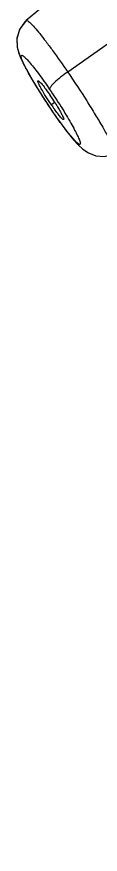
# Model space of a CAD drawing. Header units: millimetres. Extents: x 1122 to 8358, y -1894 to -296.
# Drawn here: x 7954.49 to 7956.05, y -618.25 to -602.57 of the extents above; entities that cross this region are included whole.
import ezdxf

# ---------------------------------------------------------------- set-up
doc = ezdxf.new("R2010")
doc.units = ezdxf.units.MM
doc.header["$LTSCALE"] = 3
doc.layers.add('DEF_LAYER_ASSEM_MEMBER', color=7, linetype='Continuous')

msp = doc.modelspace()

# ---------------------------------------------------------------- linework, layer by layer
at = {"layer": 'DEF_LAYER_ASSEM_MEMBER', "color": 7, "linetype": 'Continuous'}
for p, q in [((7955.932, -601.562), (7954.671, -602.64)), ((7954.67, -602.64), (7954.67, -602.64)), ((7954.609, -603.431), (7954.674, -603.557)), ((7954.672, -603.552), (7954.755, -603.701)), ((7954.752, -603.697), (7954.853, -603.866)), ((7954.851, -603.863), (7954.966, -604.046)), ((7954.964, -604.044), (7955.088, -604.233)), ((7955.087, -604.232), (7955.151, -604.328)), ((7955.088, -604.233), (7955.151, -604.328)), ((7955.151, -604.328), (7955.22, -604.428))]:
    msp.add_line(p, q, dxfattribs=at)
at = {"layer": 'DEF_LAYER_ASSEM_MEMBER', "color": 9, "linetype": 'Continuous'}
for p, q in [((7956.762, -602.68), (7955.445, -603.603)), ((7955.203, -604.173), (7955.138, -604.215)), ((7955.149, -604.32), (7955.151, -604.328))]:
    msp.add_line(p, q, dxfattribs=at)
at = {"layer": 'DEF_LAYER_ASSEM_MEMBER', "color": 7, "linetype": 'Continuous'}
for points in [[(7954.671, -602.641), (7954.644, -602.665), (7954.541, -602.809), (7954.493, -602.984), (7954.501, -603.138), (7954.529, -603.244), (7954.565, -603.336)], [(7954.671, -602.641), (7954.654, -602.655), (7954.548, -602.796), (7954.495, -602.971), (7954.499, -603.13), (7954.527, -603.238), (7954.563, -603.331), (7954.611, -603.436)], [(7955.22, -604.428), (7955.344, -604.6), (7955.456, -604.748), (7955.554, -604.87), (7955.642, -604.967), (7955.726, -605.047), (7955.832, -605.119), (7955.972, -605.172), (7956.126, -605.183), (7956.278, -605.148), (7956.319, -605.129)]]:
    msp.add_lwpolyline(points, dxfattribs=at)
for centre, radius, start, end in [((7951.504, -606.504), 4.373, 32.1041, 34.2491), ((7958.471, -601.945), 4.033, 214.2528, 215.7137)]:
    msp.add_arc(centre, radius, start, end, dxfattribs=at)
at = {"layer": 'DEF_LAYER_ASSEM_MEMBER', "color": 9, "linetype": 'Continuous'}
for points, start_tangent, end_tangent in [([(8000.492, -618.25), (7998.496, -615.297), (7996.276, -611.909), (7993.855, -608.148), (7991.173, -604.144), (7988.212, -600.007), (7985.006, -595.822), (7981.636, -591.642), (7978.189, -587.511), (7971.32, -579.639), (7964.89, -572.667), (7955.394, -562.732)], (-0.544815, 0.838556), (-0.694865, 0.71914)), ([(7954.671, -602.64), (7954.699, -602.646), (7954.751, -602.689), (7954.825, -602.768), (7954.921, -602.883), (7955.034, -603.028), (7955.162, -603.2), (7955.445, -603.603)], (0.760197, 0.649693), (0.562988, -0.826465)), ([(7955.149, -604.32), (7954.935, -603.994), (7954.837, -603.835), (7954.751, -603.688), (7954.679, -603.557), (7954.624, -603.449), (7954.589, -603.366), (7954.58, -603.336), (7954.575, -603.313), (7954.576, -603.298), (7954.582, -603.291), (7954.594, -603.292), (7954.61, -603.301), (7954.658, -603.342), (7954.723, -603.413), (7954.804, -603.511), (7954.897, -603.632), (7955, -603.773), (7955.107, -603.928)], (-0.563137, 0.826364), (0.563138, -0.826363)), ([(7955.445, -603.603), (7955.313, -603.701), (7955.199, -603.8), (7955.128, -603.879), (7955.107, -603.928)], (-0.819228, -0.573467), (0.104772, -0.994496)), ([(7955.445, -603.603), (7955.801, -604.145), (7955.961, -604.404), (7956.099, -604.637), (7956.208, -604.834), (7956.283, -604.986), (7956.321, -605.087), (7956.325, -605.115), (7956.319, -605.129)], (0.563198, -0.826322), (-0.889601, -0.456739)), ([(7955.107, -603.928), (7955.321, -604.254), (7955.418, -604.412), (7955.504, -604.559), (7955.575, -604.689), (7955.63, -604.798), (7955.666, -604.881), (7955.676, -604.912), (7955.681, -604.935), (7955.68, -604.951), (7955.674, -604.958), (7955.647, -604.949), (7955.6, -604.908), (7955.534, -604.837), (7955.453, -604.739), (7955.359, -604.616), (7955.256, -604.475), (7955.149, -604.32)], (0.563138, -0.826363), (-0.563137, 0.826364))]:
    msp.add_spline(points, degree=3, dxfattribs=dict(at, start_tangent=start_tangent, end_tangent=end_tangent))
at = {"layer": 'DEF_LAYER_ASSEM_MEMBER', "color": 7, "linetype": 'Continuous'}
for points, start_tangent, end_tangent in [([(7955.138, -604.215), (7955.036, -604.059), (7954.951, -603.916), (7954.92, -603.858), (7954.899, -603.813), (7954.888, -603.782), (7954.889, -603.768)], (-0.563137, 0.826364), (0.760502, 0.649336)), ([(7954.889, -603.768), (7954.898, -603.768), (7954.914, -603.78), (7954.965, -603.835), (7955.037, -603.926), (7955.119, -604.043)], (0.760502, 0.649336), (0.563138, -0.826363)), ([(7955.209, -604.18), (7955.272, -604.284), (7955.322, -604.374), (7955.356, -604.442), (7955.37, -604.483)], (0.531812, -0.846862), (0.114154, -0.993463)), ([(7955.367, -604.493), (7955.348, -604.484), (7955.311, -604.447), (7955.259, -604.383), (7955.196, -604.299)], (-0.889918, -0.456121), (-0.584022, 0.811738)), ([(7955.37, -604.483), (7955.369, -604.49), (7955.367, -604.493)], (0.114154, -0.993463), (-0.889918, -0.456121))]:
    msp.add_spline(points, degree=3, dxfattribs=dict(at, start_tangent=start_tangent, end_tangent=end_tangent))

doc.saveas('drawing.dxf')
